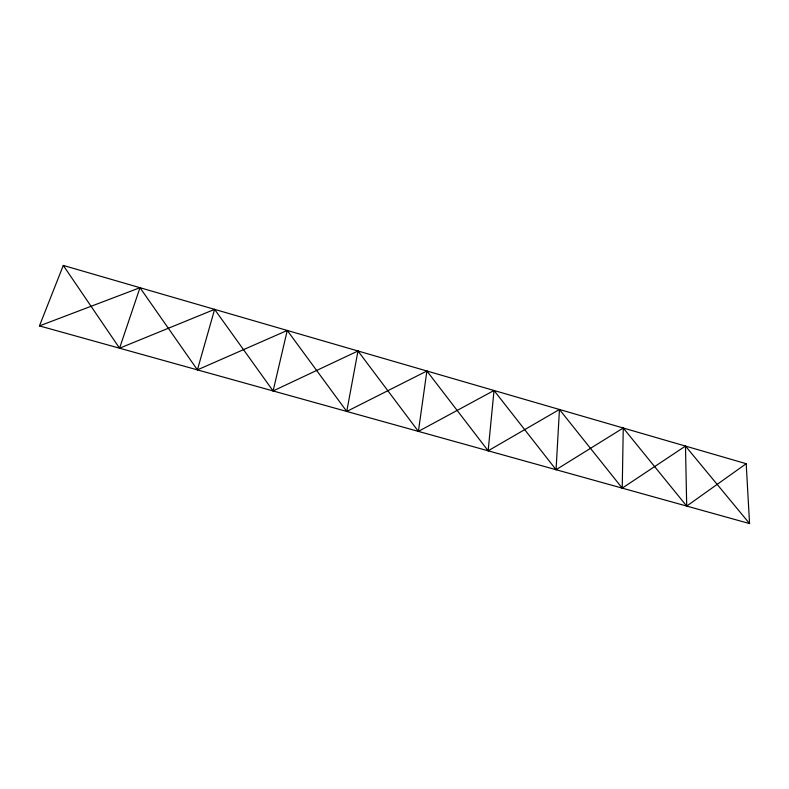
<?xml version="1.0" encoding="UTF-8"?>
<svg xmlns="http://www.w3.org/2000/svg" width="789" height="789" viewBox="0 0 789 789"><rect width="100%" height="100%" fill="white"/><g stroke="black" fill="none" stroke-linecap="round" stroke-linejoin="round"><path stroke-width="1.18" d="M749.55 523.571L685.483 446.071L622.235 488.135L623.251 428.003L556.067 469.711L494.022 390.486L418.397 431.396L357.989 350.987L273.112 390.949L214.618 309.367L119.553 348.205L63.288 265.429L39.45 325.906L749.55 523.571L746.197 463.705L63.288 265.429M556.067 469.711L559.45 409.481L488.144 450.805L426.888 370.998L346.746 411.444L287.255 330.453L197.408 369.873L139.988 287.699L39.45 325.906M488.144 450.805L494.022 390.486M418.397 431.396L426.888 370.998M346.746 411.444L357.989 350.987M273.112 390.949L287.255 330.453M197.408 369.873L214.618 309.367M119.553 348.205L139.988 287.699M623.251 428.003L686.706 506.074L746.197 463.705M559.45 409.481L622.235 488.135M685.483 446.071L686.706 506.074"/></g></svg>
